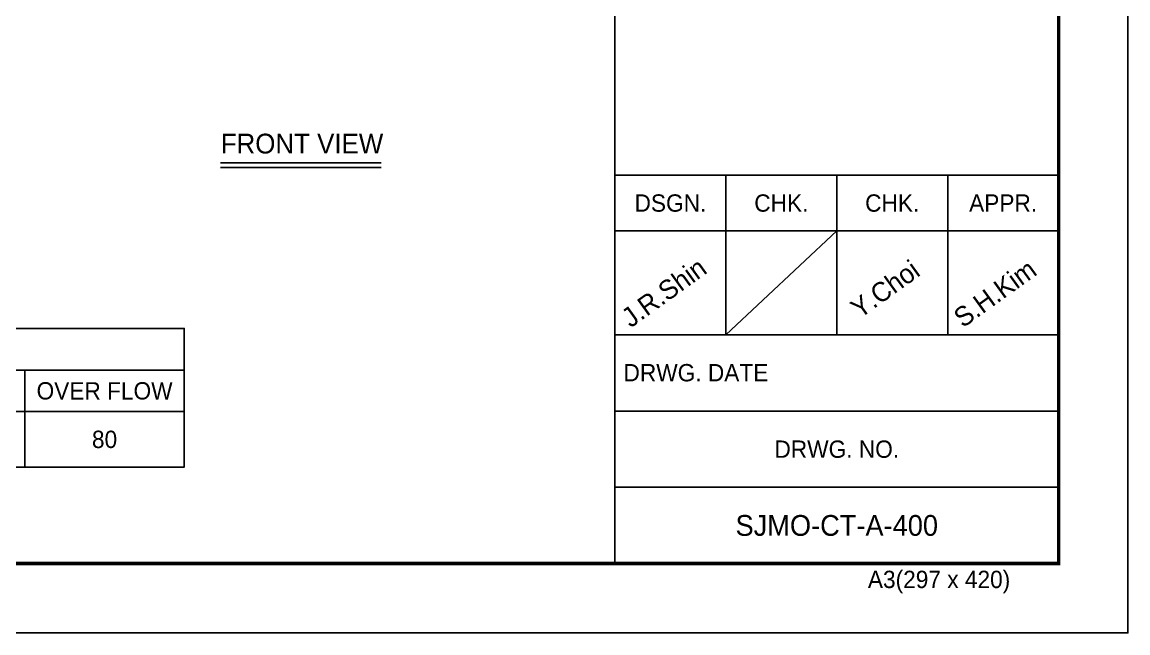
# Model space of a CAD drawing. Header units: millimetres. Extents: x -664124 to 30784, y -141094 to 22397.
# Drawn here: x 19614 to 30784, y 1602 to 7771 of the extents above; entities that cross this region are included whole.
import ezdxf
from ezdxf.enums import TextEntityAlignment as Align

# ---------------------------------------------------------------- set-up
doc = ezdxf.new("R2010")
doc.units = ezdxf.units.MM
for name, color, linetype in [('냉각탑_box', 1, 'Continuous'), ('냉각탑_form', 1, 'Continuous'), ('냉각탑_text', 3, 'Continuous')]:
    doc.layers.add(name, color=color, linetype=linetype)
doc.styles.add('돋움', font='Dotum.ttf')

msp = doc.modelspace()

# ---------------------------------------------------------------- linework, layer by layer
at = {"layer": 'Defpoints'}
msp.add_lwpolyline([(1377.2, 22397.4), (30784.4, 22397.4), (30784.4, 1602.3), (1377.2, 1602.3)], close=True, dxfattribs=at)
at = {"layer": '냉각탑_box'}
for p, q in [((21618, 6349.2), (23241.4, 6349.2)), ((21618, 6302.5), (23241.4, 6302.5)), ((15862, 4256.8), (21252, 4256.8)), ((19642, 4256.8), (19642, 3276.8)), ((6202, 3836.8), (21252, 3836.8))]:
    msp.add_line(p, q, dxfattribs=at)
msp.add_lwpolyline([(6202, 4676.8), (21252, 4676.8), (21252, 3276.8), (6202, 3276.8)], close=True, dxfattribs=at)
at = {"layer": '냉각탑_form'}
for p, q in [((25603.1, 14660.5), (25603.1, 2302.5)), ((25603.1, 6223.4), (30084.2, 6223.4)), ((26723.4, 6223.4), (26723.4, 4613)), ((27843.7, 6223.4), (27843.7, 4613)), ((28964, 6223.4), (28964, 4613)), ((25603.1, 5663.3), (30084.2, 5663.3)), ((27843.7, 5663.3), (26723.4, 4613)), ((25603.1, 4613), (30084.2, 4613)), ((25603.1, 3842.9), (30084.2, 3842.9)), ((25603.1, 3072.7), (30084.2, 3072.7))]:
    msp.add_line(p, q, dxfattribs=at)
at = {"layer": '냉각탑_form', "const_width": 35}
msp.add_lwpolyline([(2077.4, 21697.2), (2077.4, 2302.5), (30084.2, 2302.5), (30084.2, 21697.2)], close=True, dxfattribs=at)

# ---------------------------------------------------------------- texts
at = {"layer": '냉각탑_form', "style": '돋움'}
for s, p in [('DSGN.', (26163.3, 5943.4)), ('CHK.', (27283.6, 5943.4)), ('CHK.', (28403.8, 5943.4)), ('APPR.', (29524.1, 5943.4)), ('DRWG. NO.', (27843.7, 3457.8))]:
    msp.add_text(s, height=175.04, dxfattribs=at).set_placement(p, align=Align.MIDDLE_CENTER)
for s, height, p in [('DRWG. DATE', 175.04, (25689.4, 4142.4)), ('A3(297 x 420)', 175.043, (28157.8, 2054.9))]:
    msp.add_text(s, height=height, dxfattribs=at).set_placement(p)
at = {"layer": '냉각탑_text', "style": '돋움'}
for s, height, p in [('FRONT VIEW', 199.97, (22441.5, 6543.9)), ('OVER FLOW', 175, (20447, 4046.8)), ('80', 175, (20447, 3556.8)), ('SJMO-CT-A-400', 210.051, (27843.7, 2687.6))]:
    msp.add_text(s, height=height, dxfattribs=at).set_placement(p, align=Align.MIDDLE_CENTER)
for s, p in [('Y.Choi', (28076.8, 4770.6)), ('J.R.Shin', (25761.5, 4677.2)), ('S.H.Kim', (29118, 4677.2))]:
    msp.add_text(s, height=196.05, rotation=35.81856, dxfattribs=at).set_placement(p)

doc.saveas('drawing.dxf')
